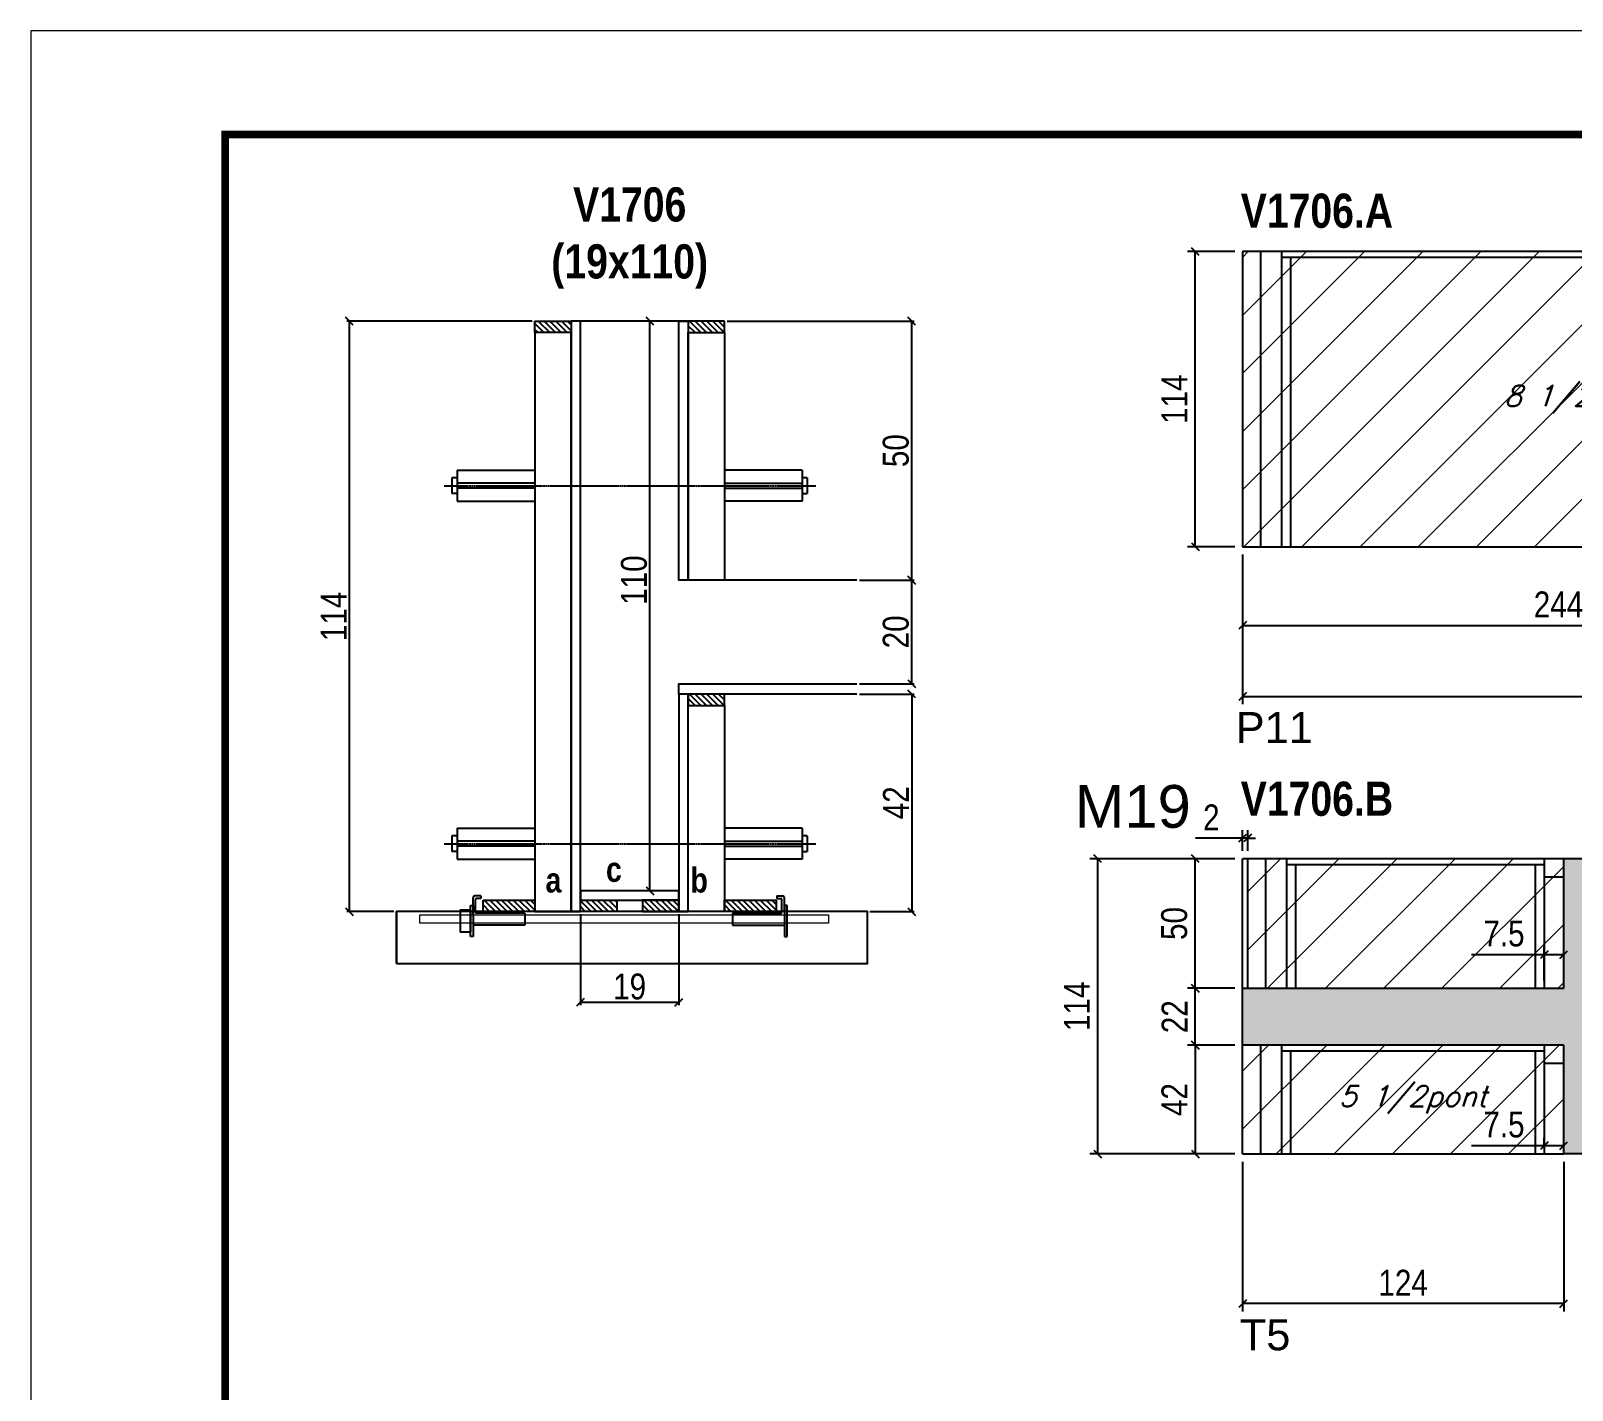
# Model space of a CAD drawing. Extents: x 3309 to 10008, y -2522 to 14608.
# Drawn here: x 4908 to 5503, y 11786 to 12311 of the extents above; entities that cross this region are included whole.
import ezdxf

# ---------------------------------------------------------------- set-up
doc = ezdxf.new("R2010")
doc.units = 0
doc.linetypes.add('DASHED', pattern=[0.75, 0.5, -0.25])
doc.linetypes.add('HIDDEN', pattern=[0.375, 0.25, -0.125])
for name, color, linetype in [('5', 5, 'Continuous'), ('barrote', 251, 'Continuous'), ('COTA', 241, 'Continuous'), ('detalhes', 4, 'Continuous'), ('NOMENCLATURA', 7, 'Continuous'), ('Painéis', 200, 'Continuous'), ('presilha', 1, 'Continuous'), ('SARR_2.2x10', 60, 'Continuous'), ('SARR_2.2x7', 40, 'Continuous'), ('SARR_3.5x7', 81, 'Continuous'), ('TENSOR', 3, 'Continuous'), ('texto', 7, 'Continuous')]:
    doc.layers.add(name, color=color, linetype=linetype)
for name, color, linetype, lineweight in [('CONCRETO', 251, 'Continuous', 25), ('Folhas', 255, 'Continuous', 9), ('Hachura', 251, 'Continuous', 9), ('SARRAFO DE PRESSAO', 251, 'DASHED', 9), ('SCO-___-LAJ', 2, 'Continuous', 0)]:
    doc.layers.add(name, color=color, linetype=linetype, lineweight=lineweight)
doc.styles.add('COTA TECNICA', font='techl___.ttf', dxfattribs={"height": 10})
doc.styles.add('COTA TECNICA 2X', font='techl___.ttf', dxfattribs={"height": 10})
doc.styles.add('Romans', font='romans.shx')
doc.styles.get("Standard").update_dxf_attribs({"font": 'arial.ttf'})
doc.styles.add('TECNICA', font='techb___.ttf', dxfattribs={"height": 10})
doc.dimstyles.new('PAINEL', dxfattribs={"dimtxt": 10, "dimasz": 3, "dimexe": 3, "dimexo": 3, "dimgap": 3, "dimtad": 1, "dimdec": 1, "dimzin": 12, "dimdsep": 46, "dimtxsty": 'COTA TECNICA', "dimblk1": 'OBLIQUE', "dimblk2": 'OBLIQUE', "dimsah": 1, "dimcen": 0.9, "dimclrd": 4, "dimclre": 4, "dimclrt": 240, "dimadec": 1, "dimazin": 3, "dimtfac": 1, "dimtdec": 1, "dimtmove": 0, "dimatfit": 3, "dimfxl": 1, "dimtolj": 1, "dimtzin": 12, "dimarcsym": 0})
doc.dimstyles.new('SECAO', dxfattribs={"dimscale": 0.333333, "dimtxt": 5, "dimasz": 9, "dimexe": 3, "dimexo": 3, "dimgap": 3, "dimtad": 1, "dimdec": 1, "dimlfac": 0.5, "dimzin": 12, "dimdsep": 46, "dimtxsty": 'COTA TECNICA 2X', "dimblk1": 'OBLIQUE', "dimblk2": 'OBLIQUE', "dimsah": 1, "dimcen": 0.9, "dimclrd": 4, "dimclre": 4, "dimclrt": 240, "dimadec": 1, "dimazin": 3, "dimtfac": 1, "dimtdec": 1, "dimtmove": 0, "dimatfit": 3, "dimfxl": 1, "dimtolj": 1, "dimtzin": 12, "dimarcsym": 0})
pattern_1 = [(135, (38355.6303, -111541.609), (-1.122532015, -1.122532015), [])]
pattern_2 = [(135, (38270.0303, -111318.009), (-1.122532015, -1.122532015), [])]

# ---------------------------------------------------------------- blocks, each defined once
blk = doc.blocks.new('9999999999')
at = {"layer": 'Folhas'}
blk.add_lwpolyline([(98138.98, 34190.21), (99623.98, 34190.21), (99623.98, 35240.21), (98138.98, 35240.21)], close=True, dxfattribs=at)
at = {"layer": 'Folhas', "color": 30, "const_width": 3}
blk.add_lwpolyline([(98213.98, 34230.21), (99583.98, 34230.21), (99583.98, 35200.21), (98213.98, 35200.21)], close=True, dxfattribs=at)
blk = doc.blocks.new('_Oblique')
at = {"color": 0, "linetype": 'ByBlock', "lineweight": -2}
blk.add_line((-0.5, -0.5), (0.5, 0.5), dxfattribs=at)
blk = doc.blocks.new('*D2592')
at = {"layer": 'COTA', "color": 4, "lineweight": -2, "transparency": 16777216}
for p, q in [((5120.09, 11969.56), (5120.09, 11934.47)), ((5158.09, 11969.56), (5158.09, 11934.47)), ((5158.09, 11935.47), (5120.09, 11935.47))]:
    blk.add_line(p, q, dxfattribs=at)
at = {"layer": 'Defpoints', "color": 0, "transparency": 16777216}
for p in [(5120.09, 11970.56), (5158.09, 11970.56), (5120.09, 11935.47)]:
    blk.add_point(p, dxfattribs=at)
at = {"layer": 'COTA', "color": 4, "lineweight": -2, "transparency": 16777216, "xscale": 3, "yscale": 3, "zscale": 3, "rotation": 180}
blk.add_blockref('_Oblique', (5120.09, 11935.47), dxfattribs=at)
at = {"layer": 'COTA', "color": 4, "lineweight": -2, "transparency": 16777216, "xscale": 3, "yscale": 3, "zscale": 3}
blk.add_blockref('_Oblique', (5158.09, 11935.47), dxfattribs=at)
at = {"layer": 'COTA', "color": 240, "transparency": 16777216, "insert": (5139.09, 11941.56), "char_height": 10, "attachment_point": 5, "style": 'COTA TECNICA 2X'}
blk.add_mtext('\\A1;19', dxfattribs=at)
blk = doc.blocks.new('PRESILHA METÁLICA 1')
at = {"layer": 'presilha'}
for p, q in [((7.5, 10.64), (7.5, 19.86)), ((12, 21), (8.64, 21)), ((9, 11.57), (9, 18.93)), ((12, 19.5), (9.57, 19.5)), ((12, 21), (12, 19.5)), ((0, 13), (6, 13)), ((0, 13), (0, 0)), ((6, 15.5), (7.5, 15.5)), ((6, -2.5), (6, 15.5)), ((6, 13), (6, 0)), ((7.5, 15.5), (7.5, -2.5)), ((37.5, 11), (9.57, 11)), ((37.5, 11), (37.5, 4.1)), ((6, 0), (0, 0)), ((37.5, 4.1), (7.5, 4.1)), ((7.5, -2.5), (6, -2.5))]:
    blk.add_line(p, q, dxfattribs=at)
for centre, radius, start, end in [((8.64, 19.86), 1.14, 90, 180), ((9.57, 18.93), 0.57, 90, 180), ((9.57, 11.57), 0.57, 180, 270)]:
    blk.add_arc(centre, radius, start, end, dxfattribs=at)
blk = doc.blocks.new('PRESILHA METÁLICA 2')
at = {"layer": 'presilha'}
for p, q in [((-5.25, 23.5), (-5.25, 22)), ((-5.25, 23.5), (-1.89, 23.5)), ((-5.25, 22), (-2.82, 22)), ((-2.25, 14.07), (-2.25, 21.43)), ((-0.75, 14.64), (-0.75, 22.36)), ((0.75, 18), (-0.75, 18)), ((-0.75, 18), (-0.75, 0)), ((0.75, 0), (0.75, 18)), ((-30.75, 13.5), (-30.75, 6.6)), ((-30.75, 13.5), (-2.82, 13.5)), ((-30.75, 6.6), (-0.75, 6.6)), ((-0.75, 0), (0.75, 0))]:
    blk.add_line(p, q, dxfattribs=at)
for centre, radius, start, end in [((-2.82, 21.43), 0.57, 0, 90), ((-1.89, 22.36), 1.14, 0, 90), ((-2.82, 14.07), 0.57, 270, 0)]:
    blk.add_arc(centre, radius, start, end, dxfattribs=at)
blk = doc.blocks.new('*D2593')
at = {"layer": 'COTA', "color": 4, "lineweight": -2, "transparency": 16777216}
for p, q in [((5227.79, 12054.56), (5249.01, 12054.56)), ((5248.01, 12054.56), (5248.01, 11970.56)), ((5231.9, 11970.56), (5249.01, 11970.56))]:
    blk.add_line(p, q, dxfattribs=at)
at = {"layer": 'Defpoints', "color": 0, "transparency": 16777216}
for p in [(5226.79, 12054.56), (5230.9, 11970.56), (5248.01, 11970.56)]:
    blk.add_point(p, dxfattribs=at)
at = {"layer": 'COTA', "color": 4, "lineweight": -2, "transparency": 16777216, "xscale": 3, "yscale": 3, "zscale": 3}
for p, rotation in [((5248.01, 12054.56), 90), ((5248.01, 11970.56), 270)]:
    blk.add_blockref('_Oblique', p, dxfattribs=dict(at, rotation=rotation))
at = {"layer": 'COTA', "color": 240, "transparency": 16777216, "insert": (5241.94, 12012.56), "char_height": 10, "attachment_point": 5, "rotation": 90, "style": 'COTA TECNICA 2X'}
blk.add_mtext('\\A1;42', dxfattribs=at)
blk = doc.blocks.new('*D2594')
at = {"layer": 'COTA', "color": 4, "lineweight": -2, "transparency": 16777216}
for p, q in [((5157.09, 12198.56), (5145.92, 12198.56)), ((5146.92, 11978.56), (5146.92, 12198.56)), ((5157.09, 11978.56), (5145.92, 11978.56))]:
    blk.add_line(p, q, dxfattribs=at)
at = {"layer": 'Defpoints', "color": 0, "transparency": 16777216}
for p in [(5146.92, 12198.56), (5158.09, 12198.56), (5158.09, 11978.56)]:
    blk.add_point(p, dxfattribs=at)
at = {"layer": 'COTA', "color": 4, "lineweight": -2, "transparency": 16777216, "xscale": 3, "yscale": 3, "zscale": 3}
for p, rotation in [((5146.92, 12198.56), 90), ((5146.92, 11978.56), 270)]:
    blk.add_blockref('_Oblique', p, dxfattribs=dict(at, rotation=rotation))
at = {"layer": 'COTA', "color": 240, "transparency": 16777216, "insert": (5140.81, 12098.56), "char_height": 10, "attachment_point": 5, "rotation": 90, "style": 'COTA TECNICA 2X'}
blk.add_mtext('\\A1;110', dxfattribs=at)
blk = doc.blocks.new('*D2595')
at = {"layer": 'COTA', "color": 4, "lineweight": -2, "transparency": 16777216}
for p, q in [((5227.79, 12098.56), (5249.01, 12098.56)), ((5248.01, 12058.56), (5248.01, 12098.56)), ((5227.79, 12058.56), (5249.01, 12058.56))]:
    blk.add_line(p, q, dxfattribs=at)
at = {"layer": 'Defpoints', "color": 0, "transparency": 16777216}
for p in [(5226.79, 12098.56), (5248.01, 12098.56), (5226.79, 12058.56)]:
    blk.add_point(p, dxfattribs=at)
at = {"layer": 'COTA', "color": 4, "lineweight": -2, "transparency": 16777216, "xscale": 3, "yscale": 3, "zscale": 3}
for p, rotation in [((5248.01, 12098.56), 90), ((5248.01, 12058.56), 270)]:
    blk.add_blockref('_Oblique', p, dxfattribs=dict(at, rotation=rotation))
at = {"layer": 'COTA', "color": 240, "transparency": 16777216, "insert": (5241.91, 12078.56), "char_height": 10, "attachment_point": 5, "rotation": 90, "style": 'COTA TECNICA 2X'}
blk.add_mtext('\\A1;20', dxfattribs=at)
blk = doc.blocks.new('*D2609')
at = {"layer": 'COTA', "color": 4, "lineweight": -2, "transparency": 16777216}
for p, q in [((5176.69, 12198.56), (5249.01, 12198.56)), ((5248.01, 12098.56), (5248.01, 12198.56)), ((5227.79, 12098.56), (5249.01, 12098.56))]:
    blk.add_line(p, q, dxfattribs=at)
at = {"layer": 'Defpoints', "color": 0, "transparency": 16777216}
for p in [(5175.69, 12198.56), (5248.01, 12198.56), (5226.79, 12098.56)]:
    blk.add_point(p, dxfattribs=at)
at = {"layer": 'COTA', "color": 4, "lineweight": -2, "transparency": 16777216, "xscale": 3, "yscale": 3, "zscale": 3}
for p, rotation in [((5248.01, 12198.56), 90), ((5248.01, 12098.56), 270)]:
    blk.add_blockref('_Oblique', p, dxfattribs=dict(at, rotation=rotation))
at = {"layer": 'COTA', "color": 240, "transparency": 16777216, "insert": (5241.9, 12148.56), "char_height": 10, "attachment_point": 5, "rotation": 90, "style": 'COTA TECNICA 2X'}
blk.add_mtext('\\A1;50', dxfattribs=at)
blk = doc.blocks.new('*D2610')
at = {"layer": 'COTA', "color": 4, "lineweight": -2, "transparency": 16777216}
for p, q in [((5101.49, 12198.56), (5029.89, 12198.56)), ((5030.89, 11970.56), (5030.89, 12198.56)), ((5048.04, 11970.56), (5029.89, 11970.56))]:
    blk.add_line(p, q, dxfattribs=at)
at = {"layer": 'Defpoints', "color": 0, "transparency": 16777216}
for p in [(5030.89, 12198.56), (5102.49, 12198.56), (5049.04, 11970.56)]:
    blk.add_point(p, dxfattribs=at)
at = {"layer": 'COTA', "color": 4, "lineweight": -2, "transparency": 16777216, "xscale": 3, "yscale": 3, "zscale": 3}
for p, rotation in [((5030.89, 12198.56), 90), ((5030.89, 11970.56), 270)]:
    blk.add_blockref('_Oblique', p, dxfattribs=dict(at, rotation=rotation))
at = {"layer": 'COTA', "color": 240, "transparency": 16777216, "insert": (5024.82, 12084.56), "char_height": 10, "attachment_point": 5, "rotation": 90, "style": 'COTA TECNICA 2X'}
blk.add_mtext('\\A1;114', dxfattribs=at)
blk = doc.blocks.new('*D2611')
at = {"layer": 'COTA', "color": 4, "lineweight": -2, "transparency": 16777216}
for p, q in [((5375.77, 12108.44), (5375.77, 12050.63)), ((5793.77, 12108.44), (5793.77, 12050.63)), ((5375.77, 12053.63), (5793.77, 12053.63))]:
    blk.add_line(p, q, dxfattribs=at)
at = {"layer": 'Defpoints', "color": 0, "transparency": 16777216}
for p in [(5375.77, 12111.44), (5793.77, 12111.44), (5793.77, 12053.63)]:
    blk.add_point(p, dxfattribs=at)
at = {"layer": 'COTA', "color": 4, "lineweight": -2, "transparency": 16777216, "xscale": 3, "yscale": 3, "zscale": 3, "rotation": 180}
blk.add_blockref('_Oblique', (5375.77, 12053.63), dxfattribs=at)
at = {"layer": 'COTA', "color": 4, "lineweight": -2, "transparency": 16777216, "xscale": 3, "yscale": 3, "zscale": 3}
blk.add_blockref('_Oblique', (5793.77, 12053.63), dxfattribs=at)
at = {"layer": 'COTA', "color": 240, "transparency": 16777216, "insert": (5584.77, 12061.72), "char_height": 10, "attachment_point": 5, "style": 'COTA TECNICA'}
blk.add_mtext('\\A1;418', dxfattribs=at)
blk = doc.blocks.new('*D2612')
at = {"layer": 'COTA', "color": 4, "lineweight": -2, "transparency": 16777216}
for p, q in [((5375.77, 12108.44), (5375.77, 12078.1)), ((5619.77, 12108.44), (5619.77, 12078.1)), ((5375.77, 12081.1), (5619.77, 12081.1))]:
    blk.add_line(p, q, dxfattribs=at)
at = {"layer": 'Defpoints', "color": 0, "transparency": 16777216}
for p in [(5375.77, 12111.44), (5619.77, 12111.44), (5619.77, 12081.1)]:
    blk.add_point(p, dxfattribs=at)
at = {"layer": 'COTA', "color": 4, "lineweight": -2, "transparency": 16777216, "xscale": 3, "yscale": 3, "zscale": 3, "rotation": 180}
blk.add_blockref('_Oblique', (5375.77, 12081.1), dxfattribs=at)
at = {"layer": 'COTA', "color": 4, "lineweight": -2, "transparency": 16777216, "xscale": 3, "yscale": 3, "zscale": 3}
blk.add_blockref('_Oblique', (5619.77, 12081.1), dxfattribs=at)
at = {"layer": 'COTA', "color": 240, "transparency": 16777216, "insert": (5497.77, 12089.18), "char_height": 10, "attachment_point": 5, "style": 'COTA TECNICA'}
blk.add_mtext('\\A1;244', dxfattribs=at)
blk = doc.blocks.new('*D2614')
at = {"layer": 'COTA', "color": 4, "lineweight": -2, "transparency": 16777216}
for p, q in [((5372.77, 12225.44), (5354.52, 12225.44)), ((5357.52, 12111.44), (5357.52, 12225.44)), ((5372.77, 12111.44), (5354.52, 12111.44))]:
    blk.add_line(p, q, dxfattribs=at)
at = {"layer": 'Defpoints', "color": 0, "transparency": 16777216}
for p in [(5357.52, 12225.44), (5375.77, 12225.44), (5375.77, 12111.44)]:
    blk.add_point(p, dxfattribs=at)
at = {"layer": 'COTA', "color": 4, "lineweight": -2, "transparency": 16777216, "xscale": 3, "yscale": 3, "zscale": 3}
for p, rotation in [((5357.52, 12225.44), 90), ((5357.52, 12111.44), 270)]:
    blk.add_blockref('_Oblique', p, dxfattribs=dict(at, rotation=rotation))
at = {"layer": 'COTA', "color": 240, "transparency": 16777216, "insert": (5349.45, 12168.44), "char_height": 10, "attachment_point": 5, "rotation": 90, "style": 'COTA TECNICA'}
blk.add_mtext('\\A1;114', dxfattribs=at)
blk = doc.blocks.new('*D2623')
at = {"layer": 'COTA', "color": 4, "lineweight": -2, "transparency": 16777216}
for p, q in [((5492.27, 11880.14), (5464.12, 11880.14)), ((5492.27, 11879.95), (5492.27, 11883.14)), ((5499.77, 11880.14), (5492.27, 11880.14)), ((5499.77, 11879.95), (5499.77, 11883.14))]:
    blk.add_line(p, q, dxfattribs=at)
at = {"layer": 'Defpoints', "color": 0, "transparency": 16777216}
for p in [(5492.27, 11880.14), (5492.27, 11876.95), (5499.77, 11876.95)]:
    blk.add_point(p, dxfattribs=at)
at = {"layer": 'COTA', "color": 4, "lineweight": -2, "transparency": 16777216, "xscale": 3, "yscale": 3, "zscale": 3, "rotation": 180}
blk.add_blockref('_Oblique', (5492.27, 11880.14), dxfattribs=at)
at = {"layer": 'COTA', "color": 4, "lineweight": -2, "transparency": 16777216, "xscale": 3, "yscale": 3, "zscale": 3}
blk.add_blockref('_Oblique', (5499.77, 11880.14), dxfattribs=at)
at = {"layer": 'COTA', "color": 240, "transparency": 16777216, "insert": (5476.7, 11888.25), "char_height": 10, "attachment_point": 5, "style": 'COTA TECNICA'}
blk.add_mtext('\\A1;7.5', dxfattribs=at)
blk = doc.blocks.new('*D2624')
at = {"layer": 'COTA', "color": 4, "lineweight": -2, "transparency": 16777216}
for p, q in [((5375.77, 11873.95), (5375.77, 11816.13)), ((5499.77, 11873.95), (5499.77, 11816.13)), ((5499.77, 11819.13), (5375.77, 11819.13))]:
    blk.add_line(p, q, dxfattribs=at)
at = {"layer": 'Defpoints', "color": 0, "transparency": 16777216}
for p in [(5375.77, 11876.95), (5499.77, 11876.95), (5375.77, 11819.13)]:
    blk.add_point(p, dxfattribs=at)
at = {"layer": 'COTA', "color": 4, "lineweight": -2, "transparency": 16777216, "xscale": 3, "yscale": 3, "zscale": 3, "rotation": 180}
blk.add_blockref('_Oblique', (5375.77, 11819.13), dxfattribs=at)
at = {"layer": 'COTA', "color": 4, "lineweight": -2, "transparency": 16777216, "xscale": 3, "yscale": 3, "zscale": 3}
blk.add_blockref('_Oblique', (5499.77, 11819.13), dxfattribs=at)
at = {"layer": 'COTA', "color": 240, "transparency": 16777216, "insert": (5437.77, 11827.21), "char_height": 10, "attachment_point": 5, "style": 'COTA TECNICA'}
blk.add_mtext('\\A1;124', dxfattribs=at)
blk = doc.blocks.new('*D2625')
at = {"layer": 'COTA', "color": 4, "lineweight": -2, "transparency": 16777216}
for p, q in [((5372.77, 11918.95), (5354.52, 11918.95)), ((5357.52, 11918.95), (5357.52, 11876.95)), ((5372.77, 11876.95), (5354.52, 11876.95))]:
    blk.add_line(p, q, dxfattribs=at)
at = {"layer": 'Defpoints', "color": 0, "transparency": 16777216}
for p in [(5375.77, 11918.95), (5357.52, 11876.95), (5375.77, 11876.95)]:
    blk.add_point(p, dxfattribs=at)
at = {"layer": 'COTA', "color": 4, "lineweight": -2, "transparency": 16777216, "xscale": 3, "yscale": 3, "zscale": 3}
for p, rotation in [((5357.52, 11918.95), 90), ((5357.52, 11876.95), 270)]:
    blk.add_blockref('_Oblique', p, dxfattribs=dict(at, rotation=rotation))
at = {"layer": 'COTA', "color": 240, "transparency": 16777216, "insert": (5349.45, 11897.95), "char_height": 10, "attachment_point": 5, "rotation": 90, "style": 'COTA TECNICA'}
blk.add_mtext('\\A1;42', dxfattribs=at)
blk = doc.blocks.new('*D2627')
at = {"layer": 'COTA', "color": 4, "lineweight": -2, "transparency": 16777216}
for p, q in [((5492.27, 11953.9), (5464.12, 11953.9)), ((5492.27, 11943.95), (5492.27, 11956.9)), ((5499.77, 11953.9), (5492.27, 11953.9)), ((5499.77, 11943.95), (5499.77, 11956.9))]:
    blk.add_line(p, q, dxfattribs=at)
at = {"layer": 'Defpoints', "color": 0, "transparency": 16777216}
for p in [(5492.27, 11953.9), (5492.27, 11940.95), (5499.77, 11940.95)]:
    blk.add_point(p, dxfattribs=at)
at = {"layer": 'COTA', "color": 4, "lineweight": -2, "transparency": 16777216, "xscale": 3, "yscale": 3, "zscale": 3, "rotation": 180}
blk.add_blockref('_Oblique', (5492.27, 11953.9), dxfattribs=at)
at = {"layer": 'COTA', "color": 4, "lineweight": -2, "transparency": 16777216, "xscale": 3, "yscale": 3, "zscale": 3}
blk.add_blockref('_Oblique', (5499.77, 11953.9), dxfattribs=at)
at = {"layer": 'COTA', "color": 240, "transparency": 16777216, "insert": (5476.7, 11962.01), "char_height": 10, "attachment_point": 5, "style": 'COTA TECNICA'}
blk.add_mtext('\\A1;7.5', dxfattribs=at)
blk = doc.blocks.new('*D2628')
at = {"layer": 'COTA', "color": 4, "lineweight": -2, "transparency": 16777216}
for p, q in [((5372.77, 11940.95), (5354.52, 11940.95)), ((5357.52, 11918.95), (5357.52, 11940.95)), ((5372.77, 11918.95), (5354.52, 11918.95))]:
    blk.add_line(p, q, dxfattribs=at)
at = {"layer": 'Defpoints', "color": 0, "transparency": 16777216}
for p in [(5357.52, 11940.95), (5375.77, 11940.95), (5375.77, 11918.95)]:
    blk.add_point(p, dxfattribs=at)
at = {"layer": 'COTA', "color": 4, "lineweight": -2, "transparency": 16777216, "xscale": 3, "yscale": 3, "zscale": 3}
for p, rotation in [((5357.52, 11940.95), 90), ((5357.52, 11918.95), 270)]:
    blk.add_blockref('_Oblique', p, dxfattribs=dict(at, rotation=rotation))
at = {"layer": 'COTA', "color": 240, "transparency": 16777216, "insert": (5349.52, 11929.95), "char_height": 10, "attachment_point": 5, "rotation": 90, "style": 'COTA TECNICA'}
blk.add_mtext('\\A1;22', dxfattribs=at)
blk = doc.blocks.new('*D2629')
at = {"layer": 'COTA', "color": 4, "lineweight": -2, "transparency": 16777216}
for p, q in [((5372.77, 11990.95), (5354.52, 11990.95)), ((5357.52, 11940.95), (5357.52, 11990.95)), ((5372.77, 11940.95), (5354.52, 11940.95))]:
    blk.add_line(p, q, dxfattribs=at)
at = {"layer": 'Defpoints', "color": 0, "transparency": 16777216}
for p in [(5357.52, 11990.95), (5375.77, 11990.95), (5375.77, 11940.95)]:
    blk.add_point(p, dxfattribs=at)
at = {"layer": 'COTA', "color": 4, "lineweight": -2, "transparency": 16777216, "xscale": 3, "yscale": 3, "zscale": 3}
for p, rotation in [((5357.52, 11990.95), 90), ((5357.52, 11940.95), 270)]:
    blk.add_blockref('_Oblique', p, dxfattribs=dict(at, rotation=rotation))
at = {"layer": 'COTA', "color": 240, "transparency": 16777216, "insert": (5349.41, 11965.95), "char_height": 10, "attachment_point": 5, "rotation": 90, "style": 'COTA TECNICA'}
blk.add_mtext('\\A1;50', dxfattribs=at)
blk = doc.blocks.new('*D2630')
at = {"layer": 'COTA', "color": 4, "lineweight": -2, "transparency": 16777216}
for p, q in [((5372.77, 11990.95), (5316.85, 11990.95)), ((5319.85, 11876.95), (5319.85, 11990.95)), ((5372.77, 11876.95), (5316.85, 11876.95))]:
    blk.add_line(p, q, dxfattribs=at)
at = {"layer": 'Defpoints', "color": 0, "transparency": 16777216}
for p in [(5319.85, 11990.95), (5375.77, 11990.95), (5375.77, 11876.95)]:
    blk.add_point(p, dxfattribs=at)
at = {"layer": 'COTA', "color": 4, "lineweight": -2, "transparency": 16777216, "xscale": 3, "yscale": 3, "zscale": 3}
for p, rotation in [((5319.85, 11990.95), 90), ((5319.85, 11876.95), 270)]:
    blk.add_blockref('_Oblique', p, dxfattribs=dict(at, rotation=rotation))
at = {"layer": 'COTA', "color": 240, "transparency": 16777216, "insert": (5311.77, 11933.95), "char_height": 10, "attachment_point": 5, "rotation": 90, "style": 'COTA TECNICA'}
blk.add_mtext('\\A1;114', dxfattribs=at)
blk = doc.blocks.new('*D2631')
at = {"layer": 'COTA', "color": 4, "lineweight": -2, "transparency": 16777216}
for p, q in [((5375.77, 11998.93), (5357.66, 11998.93)), ((5375.77, 11993.95), (5375.77, 12001.93)), ((5377.77, 11998.93), (5375.77, 11998.93)), ((5377.77, 11993.95), (5377.77, 12001.93)), ((5377.77, 11998.93), (5380.77, 11998.93))]:
    blk.add_line(p, q, dxfattribs=at)
at = {"layer": 'Defpoints', "color": 0, "transparency": 16777216}
for p in [(5375.77, 11998.93), (5375.77, 11990.95), (5377.77, 11990.95)]:
    blk.add_point(p, dxfattribs=at)
at = {"layer": 'COTA', "color": 4, "lineweight": -2, "transparency": 16777216, "xscale": 3, "yscale": 3, "zscale": 3}
blk.add_blockref('_Oblique', (5375.77, 11998.93), dxfattribs=at)
at = {"layer": 'COTA', "color": 4, "lineweight": -2, "transparency": 16777216, "xscale": 3, "yscale": 3, "zscale": 3, "rotation": 180}
blk.add_blockref('_Oblique', (5377.77, 11998.93), dxfattribs=at)
at = {"layer": 'COTA', "color": 240, "transparency": 16777216, "insert": (5363.72, 12006.93), "char_height": 10, "attachment_point": 5, "style": 'COTA TECNICA'}
blk.add_mtext('\\A1;2', dxfattribs=at)

msp = doc.modelspace()

# ---------------------------------------------------------------- hatches: boundary and pattern name
at = {"layer": 'COTA'}
h = msp.add_hatch(dxfattribs=at)
h.set_pattern_fill('AR-CONC', color=256, scale=0.03)
h.set_pattern_definition([(50, (-50.6136, 30.5338), (5.46554, -0.4781726), [0.5715, -6.2865]), (355, (-50.6136, 30.534), (-1.0573026, 5.7317054), [0.4572, -5.0292175]), (100.451445, (-50.158, 30.494), (4.4082374, 5.2535326), [0.4857003, -5.3427073]), (46.1842, (-50.6136, 32.058), (8.1323712, -1.26127), [0.85725, -9.42975]), (96.63556, (-49.936, 31.953), (7.122124, 7.4227837), [0.7285507, -8.014068]), (351.18415, (-50.614, 32.058), (7.122124, 7.422784), [0.685799, -7.543792]), (21, (-49.8516, 31.6768), (4.5484317, -3.067956), [0.5715, -6.2865]), (326, (-49.8516, 31.677), (1.8540609, 5.525639), [0.4572, -5.0292]), (71.451445, (-49.4726, 31.421), (6.4024926, 2.457683), [0.4857003, -5.3426981]), (37.5, (-50.6136, 30.5338), (0.0926581, 2.53665117), [0, -4.96824, 0, -5.1054, 0, -5.04825]), (7.5, (-50.6136, 30.5338), (2.0045899, 3.00541724), [0, -2.91084, 0, -4.85394, 0, -1.92405]), (327.5, (-52.3128, 30.5338), (4.06771786, -0.17186232), [0, -1.905, 0, -5.9436, 0, -7.8867]), (317.5, (-53.075, 30.5338), (4.4438754, 0.7627947), [0, -2.4765, 0, -3.94716, 0, -5.6007])])
h.paths.add_polyline_path([(5529.77, 11918.95), (5947.77, 11918.95), (5947.77, 11940.95), (5529.77, 11940.95), (5529.77, 11990.95), (5499.77, 11990.95), (5499.77, 11940.95), (5375.77, 11940.95), (5375.77, 11918.95), (5499.77, 11918.95), (5499.77, 11876.95), (5529.77, 11876.95)])
at = {"layer": 'Hachura', "linetype": 'ByBlock'}
h = msp.add_hatch(dxfattribs=at)
h.set_pattern_fill('ANSI31', color=256, scale=5)
h.paths.add_polyline_path([(5375.77, 12225.44), (5375.77, 12111.44), (5619.77, 12111.44), (5619.77, 12225.44)])
h.paths.add_polyline_path([(5619.77, 12225.44), (5619.77, 12111.44), (5793.77, 12111.44), (5793.77, 12225.44)])
h.paths.add_polyline_path([(5823.77, 12111.44), (5940.27, 12111.44), (5940.27, 12225.44), (5823.77, 12225.44)])
h.paths.add_polyline_path([(5703.77, 11990.95), (5703.77, 11940.95), (5947.77, 11940.95), (5947.77, 11990.95)])
h.paths.add_polyline_path([(5703.77, 11990.95), (5529.77, 11990.95), (5529.77, 11940.95), (5703.77, 11940.95)])
h.paths.add_polyline_path([(5499.77, 11940.95), (5499.77, 11990.95), (5377.77, 11990.95), (5377.77, 11940.95)])
h.paths.add_polyline_path([(5375.77, 11918.95), (5375.77, 11876.95), (5499.77, 11876.95), (5499.77, 11918.95)])
h.paths.add_polyline_path([(5703.77, 11876.95), (5703.77, 11918.95), (5529.77, 11918.95), (5529.77, 11876.95)])
h.paths.add_polyline_path([(5947.77, 11876.95), (5947.77, 11918.95), (5703.77, 11918.95), (5703.77, 11876.95)])
at = {"layer": 'SARR_2.2x10'}
h = msp.add_hatch(dxfattribs=at)
h.set_pattern_fill('ANSI31', color=256, scale=0.5, angle=90)
h.set_pattern_definition([(135, (38276.0303, -111541.609), (-1.122532015, -1.122532015), [])])
h.paths.add_polyline_path([(5082.49, 11974.96), (5082.49, 11970.56), (5102.49, 11970.56), (5102.49, 11974.96)])
h = msp.add_hatch(dxfattribs=at)
h.set_pattern_fill('ANSI31', color=256, scale=0.5, angle=90)
h.set_pattern_definition([(135, (38369.2303, -111541.609), (-1.122532015, -1.122532015), [])])
h.paths.add_polyline_path([(5175.69, 11974.96), (5175.69, 11970.56), (5195.69, 11970.56), (5195.69, 11974.96)])
at = {"layer": 'SARR_2.2x7'}
h = msp.add_hatch(dxfattribs=at)
h.set_pattern_fill('ANSI31', color=256, scale=0.5, angle=90)
h.set_pattern_definition(pattern_2)
h.paths.add_polyline_path([(5116.49, 12198.56), (5116.49, 12194.16), (5102.49, 12194.16), (5102.49, 12198.56)])
h = msp.add_hatch(dxfattribs=at)
h.set_pattern_fill('ANSI31', color=256, scale=0.5, angle=90)
h.set_pattern_definition(pattern_2)
h.paths.add_polyline_path([(5161.69, 12198.56), (5161.69, 12194.16), (5175.69, 12194.16), (5175.69, 12198.56)])
h = msp.add_hatch(dxfattribs=at)
h.set_pattern_fill('ANSI31', color=256, scale=0.5, angle=90)
h.set_pattern_definition([(135, (38270.0303, -111462.009), (-1.122532015, -1.122532015), [])])
h.paths.add_polyline_path([(5161.69, 12054.56), (5161.69, 12050.16), (5175.69, 12050.16), (5175.69, 12054.56)])
h = msp.add_hatch(dxfattribs=at)
h.set_pattern_fill('ANSI31', color=256, scale=0.5, angle=90)
h.set_pattern_definition(pattern_1)
h.paths.add_polyline_path([(5134.09, 11970.56), (5134.09, 11974.96), (5120.09, 11974.96), (5120.09, 11970.56)])
h = msp.add_hatch(dxfattribs=at)
h.set_pattern_fill('ANSI31', color=256, scale=0.5, angle=90)
h.set_pattern_definition(pattern_1)
h.paths.add_polyline_path([(5144.09, 11974.96), (5144.09, 11970.56), (5158.09, 11970.56), (5158.09, 11974.96)])

# ---------------------------------------------------------------- linework, layer by layer
at = {"ltscale": 3}
for p, q in [((5070.49, 12138.03), (5070.49, 12132.03)), ((5072.49, 12138.03), (5070.49, 12138.03)), ((5072.49, 12141.03), (5072.49, 12129.03)), ((5072.49, 12141.03), (5102.49, 12141.03)), ((5102.49, 12136.03), (5072.49, 12136.03)), ((5205.69, 12141.03), (5175.69, 12141.03)), ((5175.69, 12136.03), (5205.69, 12136.03)), ((5205.69, 12141.03), (5205.69, 12129.03)), ((5207.69, 12138.03), (5205.69, 12138.03)), ((5207.69, 12138.03), (5207.69, 12132.03)), ((5072.49, 12132.03), (5070.49, 12132.03)), ((5102.49, 12134.03), (5072.49, 12134.03)), ((5175.69, 12134.03), (5205.69, 12134.03)), ((5205.69, 12132.03), (5207.69, 12132.03)), ((5072.49, 12129.03), (5102.49, 12129.03)), ((5205.69, 12129.03), (5175.69, 12129.03)), ((5070.49, 11999.77), (5070.49, 11993.77)), ((5072.49, 11999.77), (5070.49, 11999.77)), ((5072.49, 12002.77), (5072.49, 11990.77)), ((5072.49, 12002.77), (5102.49, 12002.77)), ((5205.69, 12002.77), (5175.69, 12002.77)), ((5205.69, 12002.77), (5205.69, 11990.77)), ((5207.69, 11999.77), (5205.69, 11999.77)), ((5207.69, 11999.77), (5207.69, 11993.77)), ((5072.49, 11993.77), (5070.49, 11993.77)), ((5102.49, 11997.77), (5072.49, 11997.77)), ((5102.49, 11995.77), (5072.49, 11995.77)), ((5175.69, 11997.77), (5205.69, 11997.77)), ((5175.69, 11995.77), (5205.69, 11995.77)), ((5205.69, 11993.77), (5207.69, 11993.77)), ((5072.49, 11990.77), (5102.49, 11990.77)), ((5205.69, 11990.77), (5175.69, 11990.77))]:
    msp.add_line(p, q, dxfattribs=at)
at = {"layer": 'barrote'}
msp.add_lwpolyline([(5049.04, 11950.56), (5230.95, 11950.56), (5230.95, 11970.56), (5049.04, 11970.56)], close=True, dxfattribs=at)
at = {"layer": 'CONCRETO', "linetype": 'Continuous'}
for p, q in [((5161.69, 12198.56), (5120.09, 12198.56)), ((5226.79, 12098.56), (5158.09, 12098.56))]:
    msp.add_line(p, q, dxfattribs=at)
at = {"layer": 'COTA'}
for p, q in [((5529.77, 11990.95), (5499.77, 11990.95)), ((5375.77, 11918.95), (5375.77, 11940.95)), ((5529.77, 11876.95), (5499.77, 11876.95))]:
    msp.add_line(p, q, dxfattribs=at)
at = {"layer": 'detalhes', "color": 250}
msp.add_line((5049.04, 11950.56), (5049.04, 11970.56), dxfattribs=at)
at = {"layer": 'Painéis', "linetype": 'ByBlock'}
for p, q in [((5793.77, 12225.44), (5375.77, 12225.44)), ((5375.77, 12225.44), (5375.77, 12111.44)), ((5375.77, 12111.44), (5793.77, 12111.44)), ((5499.77, 11990.95), (5375.77, 11990.95)), ((5375.77, 11940.95), (5375.77, 11990.95)), ((5377.77, 11940.95), (5377.77, 11990.95)), ((5499.77, 11940.95), (5499.77, 11990.95)), ((5375.77, 11940.95), (5499.77, 11940.95)), ((5499.77, 11918.95), (5375.77, 11918.95)), ((5375.77, 11876.95), (5375.77, 11918.95)), ((5499.77, 11876.95), (5499.77, 11918.95)), ((5375.77, 11876.95), (5499.77, 11876.95))]:
    msp.add_line(p, q, dxfattribs=at)
at = {"layer": 'Painéis', "linetype": 'Continuous'}
for points in [[(5116.49, 11970.56), (5120.09, 11970.56), (5120.09, 12198.56), (5116.49, 12198.56)], [(5161.69, 12098.56), (5158.09, 12098.56), (5158.09, 12198.56), (5161.69, 12198.56)], [(5161.69, 11970.56), (5161.69, 12054.56), (5158.09, 12054.56), (5158.09, 11970.56)], [(5158.09, 11978.56), (5120.09, 11978.56), (5120.09, 11974.96), (5158.09, 11974.96)]]:
    msp.add_lwpolyline(points, close=True, dxfattribs=at)
at = {"layer": 'Painéis', "linetype": 'Continuous', "elevation": 0}
msp.add_lwpolyline([(5226.79, 12054.56), (5158.09, 12054.56), (5158.09, 12058.56), (5226.79, 12058.56)], dxfattribs=at)
at = {"layer": 'SARR_2.2x10'}
for points in [[(5082.49, 11974.96), (5102.49, 11974.96), (5102.49, 11970.56), (5082.49, 11970.56)], [(5175.69, 11974.96), (5195.69, 11974.96), (5195.69, 11970.56), (5175.69, 11970.56)]]:
    msp.add_lwpolyline(points, close=True, dxfattribs=at)
at = {"layer": 'SARR_2.2x7', "linetype": 'Continuous'}
for p, q in [((5382.77, 12111.44), (5382.77, 12225.44)), ((5390.77, 12223.24), (5619.77, 12223.24)), ((5384.77, 11940.95), (5384.77, 11990.95)), ((5392.77, 11988.75), (5492.27, 11988.75)), ((5492.27, 11983.95), (5499.77, 11983.95)), ((5382.77, 11876.95), (5382.77, 11918.95)), ((5390.77, 11916.75), (5492.27, 11916.75)), ((5492.27, 11911.95), (5499.77, 11911.95))]:
    msp.add_line(p, q, dxfattribs=at)
at = {"layer": 'SARR_2.2x7', "elevation": 0}
for points in [[(5102.49, 12198.56), (5116.49, 12198.56), (5116.49, 12194.16), (5102.49, 12194.16)], [(5175.69, 12198.56), (5161.69, 12198.56), (5161.69, 12194.16), (5175.69, 12194.16)], [(5175.69, 12054.56), (5161.69, 12054.56), (5161.69, 12050.16), (5175.69, 12050.16)]]:
    msp.add_lwpolyline(points, close=True, dxfattribs=at)
at = {"layer": 'SARR_2.2x7'}
for points in [[(5120.09, 11974.96), (5134.09, 11974.96), (5134.09, 11970.56), (5120.09, 11970.56)], [(5158.09, 11974.96), (5144.09, 11974.96), (5144.09, 11970.56), (5158.09, 11970.56)]]:
    msp.add_lwpolyline(points, close=True, dxfattribs=at)
at = {"layer": 'SARR_3.5x7'}
for p, q in [((5390.77, 12225.44), (5390.77, 12111.44)), ((5394.27, 12223.24), (5394.27, 12111.44)), ((5392.77, 11990.95), (5392.77, 11940.95)), ((5396.27, 11988.75), (5396.27, 11940.95)), ((5488.77, 11988.75), (5488.77, 11940.95)), ((5492.27, 11990.95), (5492.27, 11940.95)), ((5390.77, 11918.95), (5390.77, 11876.95)), ((5394.27, 11916.75), (5394.27, 11876.95)), ((5488.77, 11916.75), (5488.77, 11876.95)), ((5492.27, 11918.95), (5492.27, 11876.95))]:
    msp.add_line(p, q, dxfattribs=at)
for points in [[(5116.49, 12194.16), (5102.49, 12194.16), (5102.49, 11970.56), (5116.49, 11970.56)], [(5161.69, 12194.16), (5175.69, 12194.16), (5175.69, 12098.56), (5161.69, 12098.56)], [(5161.69, 12050.16), (5175.69, 12050.16), (5175.69, 11970.56), (5161.69, 11970.56)]]:
    msp.add_lwpolyline(points, close=True, dxfattribs=at)
at = {"layer": 'SCO-___-LAJ', "color": 1}
msp.add_lwpolyline([(5058.04, 11969.23), (5215.87, 11969.23), (5215.87, 11966.03), (5058.04, 11966.03)], close=True, dxfattribs=at)
at = {"layer": 'TENSOR', "linetype": 'HIDDEN', "ltscale": 0.5}
for p, q in [((5067.49, 12135.03), (5210.99, 12135.03)), ((5067.49, 11996.77), (5210.99, 11996.77))]:
    msp.add_line(p, q, dxfattribs=at)

# ---------------------------------------------------------------- block references
at = {"layer": 'presilha', "xscale": 0.6666666666666666, "yscale": 0.6666666666666666, "zscale": 0.6666666666666666}
for name, p in [('PRESILHA METÁLICA 1', (5073.62, 11962.59)), ('PRESILHA METÁLICA 2', (5199.37, 11960.93))]:
    msp.add_blockref(name, p, dxfattribs=at)
at = {"layer": 'SARRAFO DE PRESSAO', "color": 6, "linetype": 'ByBlock'}
msp.add_blockref('9999999999', (-93231.11, -22929.5), dxfattribs=at)

# ---------------------------------------------------------------- texts
at = {"layer": '5', "linetype": 'Continuous'}
for s, rotation, p in [('P11', 0.00004, (5373.1, 12035.61)), ('T5', 359.99996, (5374.68, 11801.12))]:
    msp.add_text(s, height=12, rotation=rotation, dxfattribs=at).set_placement(p)
at = {"layer": 'detalhes', "style": 'TECNICA'}
for s, p in [('c', (5129.96, 11982.03)), ('b', (5162.59, 11977.91)), ('a', (5106.62, 11977.92))]:
    msp.add_text(s, height=9.6, dxfattribs=at).set_placement(p)
at = {"layer": 'NOMENCLATURA', "style": 'TECNICA'}
for s, p in [('V1706.A', (5375.06, 12234.63)), ('V1706.B', (5375.06, 12007.53))]:
    msp.add_text(s, height=13.2, dxfattribs=at).set_placement(p)
at = {"layer": 'NOMENCLATURA', "linetype": 'Continuous'}
msp.add_text('M19', height=16.5, dxfattribs=at).set_placement((5310.94, 12002.93))
at = {"layer": 'NOMENCLATURA', "insert": (5139.12, 12250.26), "char_height": 13.2, "attachment_point": 2, "style": 'TECNICA'}
msp.add_mtext_dynamic_manual_height_columns('V1706\\P(19x110)', width=300.2766, gutter_width=1, heights=[0], dxfattribs=at)
at = {"layer": 'texto', "color": 2, "char_height": 8, "attachment_point": 5, "style": 'Romans'}
for s, insert in [('{\\Q19;\\C256;8 1/2pont}', (5505.27, 12168.44)), ('{\\Q19;\\C256;5 1/2pont}', (5441.52, 11897.95))]:
    msp.add_mtext(s, dxfattribs=dict(at, insert=insert))

# ---------------------------------------------------------------- dimensions: what is measured, and where the dimension line sits
at = {"layer": 'COTA'}
for base, p1, p2, angle, dimstyle, picture, middle in [((5357.52, 12225.44), (5375.77, 12111.44), (5375.77, 12225.44), 90, 'PAINEL', '*D2614', (5349.45, 12168.44)), ((5030.89, 12198.56), (5049.04, 11970.56), (5102.49, 12198.56), 90, 'SECAO', '*D2610', (5024.82, 12084.56)), ((5248.01, 12198.56), (5226.79, 12098.56), (5175.69, 12198.56), 90, 'SECAO', '*D2609', (5241.9, 12148.56)), ((5793.77, 12053.63), (5375.77, 12111.44), (5793.77, 12111.44), 180, 'PAINEL', '*D2611', (5584.77, 12061.72)), ((5248.01, 12098.56), (5226.79, 12058.56), (5226.79, 12098.56), 90, 'SECAO', '*D2595', (5241.91, 12078.56)), ((5248.01, 11970.56, 0), (5226.79, 12054.56), (5230.9, 11970.56, 0), 90, 'SECAO', '*D2593', (5241.94, 12012.56, 0)), ((5319.85, 11990.95), (5375.77, 11876.95), (5375.77, 11990.95), 90, 'PAINEL', '*D2630', (5311.77, 11933.95)), ((5357.52, 11990.95), (5375.77, 11940.95), (5375.77, 11990.95), 90, 'PAINEL', '*D2629', (5349.41, 11965.95)), ((5357.52, 11940.95), (5375.77, 11918.95), (5375.77, 11940.95), 90, 'PAINEL', '*D2628', (5349.52, 11929.95)), ((5357.52, 11876.95), (5375.77, 11918.95), (5375.77, 11876.95), 90, 'PAINEL', '*D2625', (5349.45, 11897.95)), ((5375.77, 11819.13), (5499.77, 11876.95), (5375.77, 11876.95), 180, 'PAINEL', '*D2624', (5437.77, 11827.21))]:
    dim = msp.add_linear_dim(base=base, p1=p1, p2=p2, angle=angle, dimstyle=dimstyle, dxfattribs=at)
    dim.commit()
    dim.dimension.update_dxf_attribs({"geometry": picture, "text_midpoint": middle})
for base, p1, p2, angle, picture, middle in [((5146.92, 12198.56), (5158.09, 11978.56), (5158.09, 12198.56), 90, '*D2594', (5146.92, 12098.56)), ((5120.09, 11935.47), (5158.09, 11970.56), (5120.09, 11970.56), 180, '*D2592', (5139.09, 11935.47))]:
    dim = msp.add_linear_dim(base=base, p1=p1, p2=p2, angle=angle, dimstyle='SECAO', dxfattribs=at)
    dim.commit()
    dim.dimension.update_dxf_attribs({"geometry": picture, "text_midpoint": middle, "dimtype": 160})
for base, p1, p2, picture, middle in [((5619.77, 12081.1), (5375.77, 12111.44), (5619.77, 12111.44), '*D2612', (5497.77, 12089.18)), ((5375.77, 11998.93), (5377.77, 11990.95), (5375.77, 11990.95), '*D2631', (5363.72, 12006.93)), ((5492.27, 11953.9), (5499.77, 11940.95), (5492.27, 11940.95), '*D2627', (5476.7, 11962.01)), ((5492.27, 11880.14), (5499.77, 11876.95), (5492.27, 11876.95), '*D2623', (5476.7, 11888.25))]:
    dim = msp.add_linear_dim(base=base, p1=p1, p2=p2, dimstyle='PAINEL', dxfattribs=at)
    dim.commit()
    dim.dimension.update_dxf_attribs({"geometry": picture, "text_midpoint": middle})

doc.saveas('drawing.dxf')
